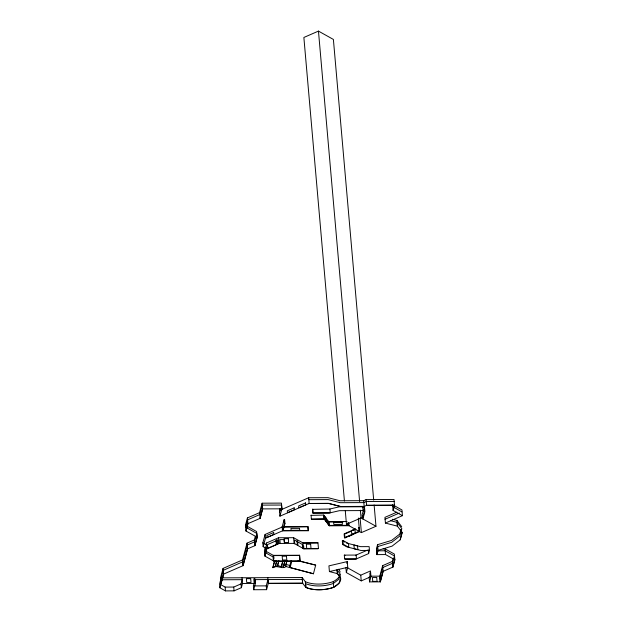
<?xml version="1.0" encoding="UTF-8"?>
<svg xmlns="http://www.w3.org/2000/svg" width="622" height="622" viewBox="0 0 622 622"><rect width="100%" height="100%" fill="white"/><g stroke="black" fill="none" stroke-linecap="round" stroke-linejoin="round"><path stroke-width="0.93" d="M223.065 568.407L223.632 574.122L221.082 583.576L220.515 577.861L223.065 568.407L242.518 559.932L247.051 543.13L254.351 539.95L255.354 536.211M242.005 577.776L242.502 583.483L241.367 587.689L234.074 590.861L225.475 590.9L219.885 587.774L223.562 574.122L243.085 565.647L247.618 548.837L247.284 545.028L254.585 541.848L256.093 536.25M247.408 517.939L247.968 523.654L245.985 531.001L245.418 525.295L247.408 517.939L259.568 512.645L262.111 503.19L281.455 503.112L281.953 508.819L279.9 516.174M245.659 527.199L247.642 519.844L259.802 514.549L262.336 505.126L281.541 505.048L281.875 508.85M247.051 543.13L247.556 548.837L243.023 565.647L242.751 561.837L247.284 545.028M241.367 587.689L241.033 583.879L242.168 579.681L221.681 579.766M260.066 518.351L262.616 508.897L281.953 508.819M247.556 548.837L254.919 545.657L257.181 537.252L245.923 531.001L247.906 523.654L260.128 518.351L262.671 508.936L262.111 503.19M246.452 527.643L256.847 533.451L257.181 537.252L254.849 545.657L254.351 539.95M263.16 546.676L262.826 542.866L265.096 534.461L282.116 527.044L307.976 526.678L282.186 526.78L282.45 530.854L265.423 538.271L263.16 546.676L266.892 548.752L279.053 543.457L294.097 543.395L303.886 548.861L317.858 548.806L318.464 548.542L317.966 542.827L302.922 542.889L303.419 548.604L318.464 548.542M254.095 583.226L253.364 585.924L253.698 589.734L266.589 589.679L268.284 583.374L267.787 577.667M253.698 589.734L255.393 583.428L255.059 579.626L302.276 579.393L302.611 583.203L305.83 587.417A22.408 10.691 -5 0 0 333.765 587.3L339.13 583.078L340.545 577.83L337.381 573.647L337.046 569.838L340.211 574.02L338.796 579.276L333.376 583.459A22.221 10.605 -5 0 1 305.635 583.607L305.97 587.417A22.221 10.605 -5 0 0 333.711 587.269A22.408 10.691 -5 0 0 337.451 573.639L337.116 569.838M265.4 546.722L264.412 550.4L264.91 556.107L274.24 561.316L300.022 561.207L299.594 555.236L273.268 555.345L273.773 561.052L300.092 560.943M265.897 544.888L266.395 543.045L278.555 537.75L293.592 537.688L303.388 543.154L317.966 542.827M265.648 547.321L265.602 552.53L266.169 550.431L265.921 547.578M264.91 556.107L266.892 548.752L266.395 543.045M340.537 506.479L328.494 503.377L309.157 503.462L279.97 516.174L279.472 510.46L279.97 508.625M279.573 512.365L280.654 508.337M266.589 589.679L266.255 585.87L267.958 579.572M282.116 527.044L284.098 519.697L284.635 519.689L284.969 523.499L283.057 530.589L282.722 526.78M284.098 519.697L284.433 523.499L282.45 530.854L308.24 530.745L307.976 526.678M272.887 567.326L274.59 561.021L276.736 561.013L275.321 566.269L272.926 567.684C277.047 564.512 281.976 569.744 286.097 566.58L313.441 573.764L289.339 567.334M272.926 567.684L274.59 561.021M275.352 566.626L276.471 561.534M277.505 566.611L278.586 561.168M278.617 561.526L277.443 565.903L275.289 565.911M281.517 567.645L281.393 566.222L282.847 560.819M282.878 561.176L281.424 566.58L277.412 565.546M283.663 567.637L283.508 565.857L284.969 560.453M285 560.811L283.539 566.214L281.393 566.222M286.097 566.58L285.91 564.434L286.859 560.935M287.123 560.414L285.941 564.792L283.508 565.857M289.362 567.567L291.119 560.733M291.811 561.308L290.109 567.614L289.922 565.468L285.91 564.434M300.022 561.207L299.594 555.236M311.016 515.381L323.712 515.07L328.952 521.998L343.056 521.936M364.438 511.362L364.103 507.552L362.712 506.774L339.068 506.868L329.909 509.006L312.648 509.34L312.983 513.15L329.1 513.08L339.402 510.678L363.038 510.576L364.438 511.362L362.455 518.717L362.121 514.907L363.365 510.312M323.914 515.327L324.249 519.137L311.35 519.191L324.046 518.872L329.287 525.8L349.028 525.722L348.779 522.869M312.983 513.15L312.718 509.084M313.441 573.764L315.688 565.126L299.019 560.834M346.773 563.345L347.247 561.596L328.921 565.872L329.419 571.579L337.451 573.639M347.488 567.777L360.752 575.179L370.479 570.942L370.984 576.648L361.25 580.886L346.33 572.559L347.745 567.303L347.247 561.596M364.088 509.612L364.57 507.816L364.904 511.618L362.921 518.973L362.673 516.12M344.642 558.921L356.46 558.875L356.126 555.065L344.308 555.119L344.642 558.921L345.373 559.186L355.846 559.139L368.621 553.58L369.468 550.423L369.134 546.621L360.542 546.652L346.485 543.037M377.562 544.678L376.427 548.884L376.932 554.591L378.059 550.392L377.562 544.678L391.588 540.425L399.736 534.096L400.972 529.501M369.149 577.146L369.561 581.904L380.306 581.858L383.074 571.354L392.871 567.116L394.853 559.761L385.523 554.552L376.854 554.622L377.997 550.392L392.085 546.132L400.234 539.803L402.216 532.448L397.404 526.173L397.069 522.371L390.585 520.7M369.561 581.904L370.984 576.648M392.723 506.65L392.995 505.632M279.472 510.46L308.652 497.748L327.996 497.67L340.04 500.764L363.676 500.671L366.109 499.606L394.037 499.489L394.465 505.235L393.057 510.452L402.45 515.661L401.952 509.954L394.317 505.694M382.639 565.647L383.144 571.354L380.306 581.858L379.809 576.151L382.639 565.647L392.373 561.409L393.112 558.649M394.783 559.761L392.801 567.116L392.466 563.307L394.449 555.959L385.181 550.781L377.484 550.812M401.291 530.597L399.837 536.001L391.689 542.33L377.663 546.582L376.52 550.82L376.854 554.622M401.532 529.695L401.82 528.646L397.069 522.371M400.164 539.803L402.146 532.448M373.698 500.135L333.392 39.435L318.464 31.1L303.87 37.46L344.433 501.06M242.751 561.837L223.298 570.312L219.55 583.972L219.885 587.774M345.28 510.74L346.462 524.292L361.055 517.932L375.983 526.266L374.117 504.971M355.294 529.011L344.129 533.87L344.464 537.672L344.93 537.937L359.524 531.577L358.342 518.033M344.596 534.127L351.469 531.141M353.179 530.387L355.761 529.268M396.844 512.178L384.925 517.364L385.43 523.079M385.026 519.269L399.316 513.049M401.898 511.922L393.563 507.117M344.464 537.672L359.057 531.32L358.723 527.51L359.189 527.775M348.639 536.382L352.138 534.858M220.351 584.416L225.148 587.09L233.74 587.059L241.033 583.879M342.621 544.507L343.235 544.242L348.825 547.36L348.499 543.558L342.901 540.432L342.294 540.697L342.621 544.507L346.819 546.847L360.869 550.462L369.468 550.423M346.462 524.292L361.39 532.619L375.983 526.266M402.45 515.661L385.36 523.079L397.474 526.173L396.968 520.466L392.342 519.277M355.52 555.329L367.415 550.151M370.634 572.574L369.802 572.94L370.137 576.742L370.969 576.384M392.466 563.307L382.74 567.544L379.918 578.017L380.252 581.827M329.419 571.579L347.745 567.303M308.815 499.684L328.152 499.606L340.195 502.7L363.831 502.607L366.265 501.542L394.13 501.425M394.465 505.235L366.599 505.352L366.109 499.606M364.173 506.378L340.529 506.51L328.486 503.408L309.15 503.493L308.652 497.748M313.053 512.886L330.243 512.816L329.909 509.006M347.029 521.531L328.657 521.601L328.991 525.411L348.328 525.333L348.079 522.472M284.433 523.499L284.969 523.499M282.52 530.589L308.31 530.48M383.113 548.853L385.026 548.845L394.356 554.054L394.853 559.761M299.524 555.5L273.734 555.609L266.022 551.302M369.958 576.19L379.809 576.151M220.515 577.861L302.168 577.519L305.332 581.71L305.83 587.417M302.168 577.519L302.665 583.234L268.362 583.343L268.028 579.533M242.502 583.483L255.393 583.428M268.284 583.374L302.665 583.234M254.281 585.924L266.255 585.87M298.109 560.834L315.688 565.126M344.308 555.119L345.039 555.376M343.134 541.163L344.813 542.104M245.418 525.295L256.614 531.546L257.111 537.252M262.826 542.866L266.558 544.95M265.12 552.53L273.05 556.954L273.377 560.764M265.47 555.819L264.832 555.462L264.498 551.652M396.968 520.466L401.719 526.741M392.622 504.745L393.127 510.452L394.542 505.204L366.607 505.321L364.165 506.409L363.676 500.671M392.373 561.409L392.871 567.116M385.026 548.845L385.516 554.591M368.286 549.77L368.621 553.58M362.712 506.774L363.038 510.576M318.464 31.1L359.617 501.48M360.379 510.188L361.055 517.932M360.122 518.103L361.39 532.619M360.752 575.179L361.25 580.886M344.681 535.083L344.93 537.937M345.91 567.8L346.33 572.559M342.901 540.432L343.235 544.242M329.038 522.947L329.287 525.8M340.071 574.744A22.408 10.691 -5 0 1 333.268 581.593L333.765 587.3M327.592 520.334L327.926 524.136M326.208 518.499L326.542 522.309M323.712 515.07L324.046 518.872M311.093 515.117L311.35 519.191M307.906 526.935L308.24 530.745M303.637 546.007L303.886 548.861M302.642 548.246L302.315 544.437L294.385 540.013L294.719 543.822M299.493 559.1L299.656 561.005M293.592 537.688L294.097 543.395M284.503 543.403L284.168 539.593L279.869 539.616L280.203 543.418M278.555 537.75L279.053 543.457M278.858 560.647L278.92 561.363M276.704 560.655L276.767 561.371M273.82 556.558L273.983 558.463M265.096 534.461L265.423 538.271M265.571 547.422L265.905 551.224M265.431 547.943L265.765 551.753M265.221 552.966L265.454 556.332M259.568 512.645L260.128 518.351M254.585 541.848L254.919 545.657M242.518 559.932L243.023 565.647M233.74 587.059L234.074 590.861M225.148 587.09L225.475 590.9M333.268 581.593A22.408 10.691 -5 0 1 305.332 581.71M338.438 569.208A22.408 10.691 -5 0 1 340.117 572.116M273.657 532.518L266.815 535.495L266.986 537.4L273.828 534.422L273.657 532.518M276.798 539.935L275.958 540.3L276.292 544.11L277.124 543.745L276.798 539.935M277.785 540.114L267.452 544.615L267.787 548.425L278.12 543.923L277.785 540.114M354.952 529.073L351.453 530.589L351.788 534.399L355.286 532.875L354.952 529.073M305.589 502.903L298.684 505.888L298.848 507.793L305.752 504.807L305.589 502.903M294.198 507.84L287.286 510.817L287.457 512.722L294.361 509.745L294.198 507.84M342.248 522.464L333.656 522.503L333.82 524.408L342.411 524.369L342.248 522.464M299.532 528.342L290.94 528.381L291.104 530.286L299.703 530.247L299.532 528.342M288.297 538.691L283.997 538.714L284.332 542.516L288.631 542.501L288.297 538.691M310.635 544.164L306.335 544.188L306.708 548.441L311.008 548.417L310.635 544.164M286.462 556.177L282.17 556.192L282.505 560.002L286.796 559.987L286.462 556.177M376.722 577.558L372.422 577.574L372.757 581.383L377.056 581.36L376.722 577.558M250.689 578.654L246.39 578.678L246.724 582.48L251.024 582.464L250.689 578.654M254.872 578.88L253.799 578.88L254.134 582.69L255.207 582.682L254.872 578.88M357.518 545.914L353.941 545.012L354.276 548.814L357.852 549.716L357.518 545.914M297.58 541.194L296.951 540.806L297.285 544.608L297.915 545.004L297.58 541.194M326.363 518.437L324.979 516.602L325.314 520.412L326.698 522.239L326.363 518.437"/></g></svg>
